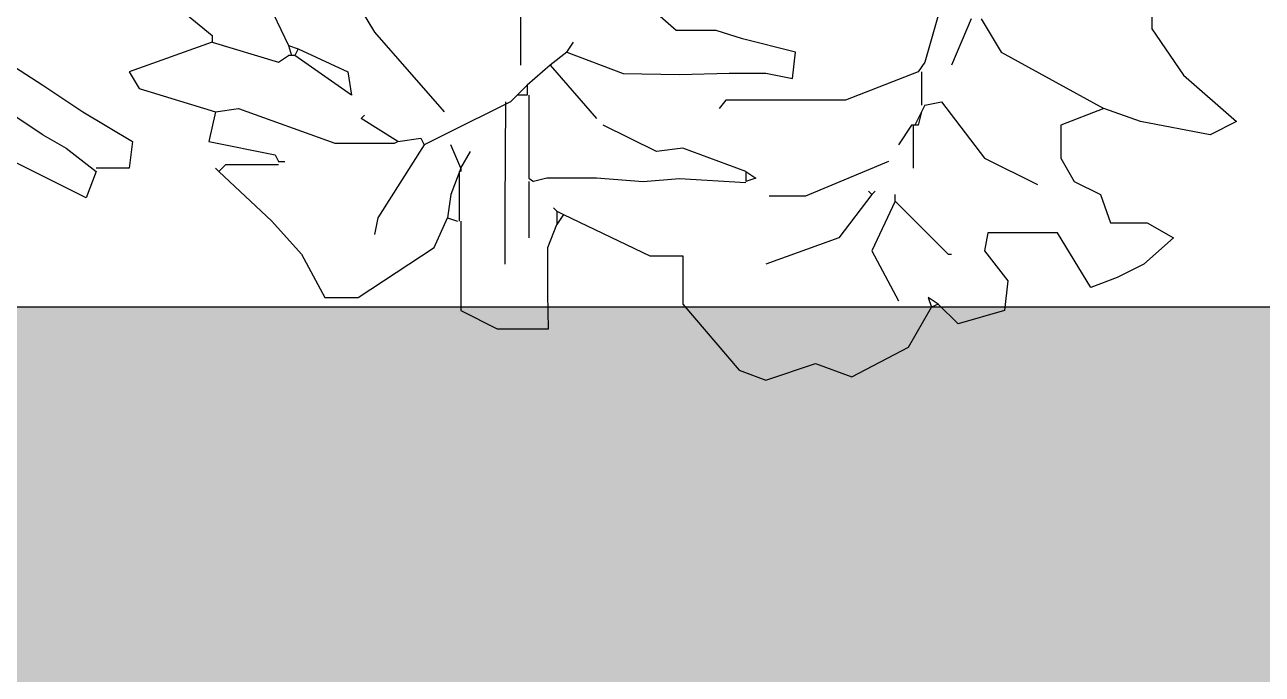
# Model space of a CAD drawing. Header units: metres. Extents: x 1769 to 3632, y 809 to 2652.
# Drawn here: x 2677.8274 to 2678.1316, y 1870.9007 to 1871.0603 of the extents above; entities that cross this region are included whole.
import ezdxf

# ---------------------------------------------------------------- set-up
doc = ezdxf.new("R2010")
doc.units = ezdxf.units.M
doc.header["$LTSCALE"] = 10
for name, color, linetype in [('A-WALL', 6, 'Continuous'), ('A-WALL-PATT', 8, 'Continuous'), ('L-PLNT', 66, 'Continuous')]:
    doc.layers.add(name, color=color, linetype=linetype)

# ---------------------------------------------------------------- blocks, each defined once
blk = doc.blocks.new('GARRA DE LEON')
at = {"layer": 'L-PLNT', "color": 65, "linetype": 'Continuous'}
for p, q in [((1271.7821, 335.3903), (1271.8152, 335.4027)), ((1271.8152, 335.4027), (1271.8773, 335.382)), ((1271.7117, 335.3075), (1271.7821, 335.3903)), ((1271.8773, 335.382), (1271.9229, 335.3986)), ((1271.9229, 335.3986), (1271.9933, 335.3613)), ((1271.9933, 335.3613), (1272.0223, 335.3116)), ((1271.4342, 335.3158), (1271.4798, 335.3386)), ((1271.4798, 335.3386), (1271.5439, 335.3386)), ((1271.5439, 335.3386), (1271.5429, 335.2951)), ((1272.0554, 335.3323), (1272.0305, 335.3075)), ((1272.1134, 335.3158), (1272.0554, 335.3323)), ((1271.4342, 335.204), (1271.4342, 335.3158)), ((1272.0181, 335.2992), (1272.0223, 335.3116)), ((1272.0305, 335.3075), (1272.0223, 335.3116)), ((1272.1175, 335.2785), (1272.1134, 335.3158)), ((1271.2354, 335.2454), (1271.2644, 335.2992)), ((1271.2644, 335.2992), (1271.3059, 335.2992)), ((1271.3059, 335.2992), (1271.4011, 335.2371)), ((1271.5429, 335.2951), (1271.5429, 335.2371)), ((1271.7117, 335.2474), (1271.7117, 335.3075)), ((1271.9477, 335.2412), (1271.9809, 335.3034)), ((1272.0305, 335.3075), (1272.0181, 335.2992)), ((1272.0885, 335.2412), (1272.1175, 335.2785)), ((1272.2211, 335.2868), (1272.1796, 335.2185)), ((1272.2542, 335.2744), (1272.2211, 335.2868)), ((1272.2873, 335.2578), (1272.2542, 335.2744)), ((1271.4891, 335.1874), (1271.4891, 335.2578)), ((1271.5626, 335.1957), (1271.6703, 335.2474)), ((1271.6703, 335.2474), (1271.7117, 335.2474)), ((1271.9063, 335.2247), (1271.8152, 335.2578)), ((1272.3246, 335.2247), (1272.2873, 335.2578)), ((1271.1982, 335.204), (1271.2354, 335.2454)), ((1271.4011, 335.2371), (1271.4177, 335.1998)), ((1271.5429, 335.2371), (1271.5543, 335.2081)), ((1271.9767, 335.1791), (1271.9477, 335.2412)), ((1271.9767, 335.1791), (1272.043, 335.2454)), ((1272.043, 335.2454), (1272.0471, 335.2454)), ((1272.0927, 335.2185), (1272.0885, 335.2412)), ((1271.3307, 335.1998), (1271.3265, 335.2205)), ((1271.5191, 335.1543), (1271.5191, 335.2247)), ((1271.9477, 335.1708), (1271.9063, 335.2247)), ((1272.1796, 335.2185), (1272.0927, 335.2185)), ((1272.2915, 335.206), (1272.3246, 335.2247)), ((1271.1319, 335.1418), (1271.1982, 335.204)), ((1271.3887, 335.1087), (1271.3307, 335.1998)), ((1271.4177, 335.1998), (1271.4301, 335.204)), ((1271.4218, 335.1708), (1271.4177, 335.1998)), ((1271.4321, 335.1418), (1271.4321, 335.204)), ((1271.5543, 335.1915), (1271.5543, 335.2081)), ((1271.5626, 335.1957), (1271.5543, 335.2081)), ((1272.2335, 335.1708), (1272.2459, 335.206)), ((1272.2459, 335.206), (1272.2915, 335.206)), ((1271.4901, 335.0549), (1271.4891, 335.1874)), ((1271.5543, 335.1915), (1271.5502, 335.1874)), ((1271.5543, 335.1915), (1271.5626, 335.1957)), ((1270.9663, 335.175), (1270.8337, 335.1087)), ((1270.9787, 335.1418), (1270.9663, 335.175)), ((1271.4342, 335.1377), (1271.4218, 335.1708)), ((1271.8649, 335.1729), (1271.8194, 335.1729)), ((1271.9684, 335.1294), (1271.8649, 335.1729)), ((1271.9477, 335.1708), (1271.9436, 335.1667)), ((1271.9477, 335.1708), (1271.9519, 335.1667)), ((1271.9767, 335.1791), (1271.9767, 335.1708)), ((1272.2003, 335.1543), (1272.2335, 335.1708)), ((1271.5191, 335.1501), (1271.5253, 335.1543)), ((1271.5419, 335.1504), (1271.5253, 335.1543)), ((1271.662, 335.1548), (1271.604, 335.1504)), ((1271.7076, 335.1512), (1271.662, 335.1548)), ((1271.7904, 335.1563), (1271.7076, 335.1512)), ((1271.8028, 335.1501), (1271.7904, 335.1543)), ((1271.7904, 335.1418), (1271.7904, 335.1543)), ((1272.0885, 335.1253), (1272.1548, 335.1584)), ((1272.1838, 335.1253), (1272.2003, 335.1543)), ((1270.9414, 335.1129), (1270.9787, 335.1418)), ((1271.0201, 335.1377), (1270.9787, 335.1377)), ((1271.0242, 335.1046), (1271.0201, 335.1377)), ((1271.1319, 335.1418), (1271.1278, 335.1377)), ((1271.1402, 335.1336), (1271.1319, 335.1418)), ((1271.4342, 335.1377), (1271.4218, 335.1087)), ((1271.4342, 335.1377), (1271.4342, 335.1418)), ((1271.4342, 335.1377), (1271.4466, 335.117)), ((1271.5191, 335.0466), (1271.5191, 335.1501)), ((1271.604, 335.1504), (1271.5419, 335.1504)), ((1271.7904, 335.1418), (1271.7117, 335.1129)), ((1271.7904, 335.1418), (1271.8028, 335.1501)), ((1271.9995, 335.0839), (1271.9995, 335.1377)), ((1271.2064, 335.1336), (1271.1402, 335.1336)), ((1271.2023, 335.1211), (1271.2064, 335.1294)), ((1271.2064, 335.1294), (1271.2147, 335.1294)), ((1272.0347, 335.0549), (1272.0885, 335.1253)), ((1272.1838, 335.0839), (1272.1838, 335.1253)), ((1270.9124, 335.0963), (1270.9414, 335.1129)), ((1270.9124, 335.0963), (1270.9414, 335.1129)), ((1271.1195, 335.1046), (1271.2023, 335.1211)), ((1271.1568, 335.0632), (1271.2769, 335.1067)), ((1271.2769, 335.1067), (1271.3514, 335.1067)), ((1271.3514, 335.1067), (1271.3555, 335.1046)), ((1271.3845, 335.1004), (1271.3887, 335.1087)), ((1271.4135, 335.0963), (1271.3887, 335.1087)), ((1271.6786, 335.117), (1271.6123, 335.0839)), ((1271.7117, 335.1129), (1271.6786, 335.117)), ((1271.9974, 335.0839), (1271.9809, 335.1087)), ((1270.9124, 335.0963), (1270.8752, 335.0714)), ((1270.9621, 335.0673), (1271.0242, 335.1046)), ((1271.1278, 335.0673), (1271.1195, 335.1046)), ((1271.3555, 335.1046), (1271.31, 335.0756)), ((1271.3555, 335.1046), (1271.3845, 335.1004)), ((1271.4963, 335.0549), (1271.4135, 335.0963)), ((1272.3701, 335.0963), (1272.2832, 335.0797)), ((1272.4033, 335.0797), (1272.3701, 335.0963)), ((1272.0015, 335.0839), (1271.9974, 335.0839)), ((1272.0098, 335.0673), (1272.0015, 335.0839)), ((1272.0057, 335.0839), (1272.0015, 335.0839)), ((1272.0098, 335.0673), (1272.0057, 335.0839)), ((1272.2376, 335.0632), (1272.1838, 335.0839)), ((1272.2832, 335.0797), (1272.2376, 335.0632)), ((1272.337, 335.0218), (1272.4033, 335.0797)), ((1270.9124, 335.0342), (1270.9621, 335.0673)), ((1271.0325, 335.0383), (1271.1278, 335.0673)), ((1271.1278, 335.0673), (1271.1568, 335.0632)), ((1271.31, 335.0756), (1271.3141, 335.0714)), ((1271.3265, 334.9679), (1271.4135, 335.0673)), ((1271.546, 335.0093), (1271.604, 335.0756)), ((1271.7655, 335.0528), (1271.7572, 335.0632)), ((1272.014, 335.059), (1272.0098, 335.0673)), ((1272.1092, 334.9928), (1272.2376, 335.0632)), ((1271.2976, 335.0466), (1271.2272, 334.9969)), ((1271.2934, 335.0176), (1271.2976, 335.0466)), ((1271.5046, 335.0466), (1271.4963, 335.0549)), ((1271.517, 335.0342), (1271.5046, 335.0466)), ((1271.517, 335.0466), (1271.5046, 335.0466)), ((1271.517, 335.0342), (1271.517, 335.0466)), ((1271.9146, 335.0528), (1271.7655, 335.0528)), ((1272.0057, 335.0176), (1271.9146, 335.0528)), ((1272.0098, 335.0176), (1272.0098, 335.059)), ((1272.014, 335.059), (1272.0347, 335.0549)), ((1270.842, 334.9886), (1270.9124, 335.0342)), ((1271.0201, 335.0176), (1271.0325, 335.0383)), ((1271.546, 335.0093), (1271.517, 335.0342)), ((1271.1236, 334.9803), (1271.0201, 335.0176)), ((1271.2313, 334.9886), (1271.2934, 335.0176)), ((1271.5667, 334.9928), (1271.6371, 335.0197)), ((1271.6371, 335.0197), (1271.7076, 335.0207)), ((1271.7076, 335.0207), (1271.7696, 335.0192)), ((1271.7696, 335.0192), (1271.8152, 335.0192)), ((1271.8152, 335.0192), (1271.8484, 335.0259)), ((1271.8484, 335.0259), (1271.8525, 334.9928)), ((1272.014, 335.0052), (1272.0057, 335.0176)), ((1272.2976, 334.9638), (1272.337, 335.0218)), ((1271.1236, 334.9803), (1271.2064, 335.0052)), ((1271.2064, 335.0052), (1271.2189, 334.9969)), ((1271.5088, 334.9306), (1271.5088, 335.0093)), ((1271.5667, 334.9928), (1271.546, 335.0093)), ((1272.0305, 334.9472), (1272.014, 335.0052)), ((1272.0719, 334.9514), (1272.0471, 335.0093)), ((1271.1857, 334.9141), (1271.2189, 334.9845)), ((1271.2189, 334.9845), (1271.223, 334.9969)), ((1271.223, 334.9969), (1271.2189, 334.9969)), ((1271.2189, 334.9845), (1271.2313, 334.9886)), ((1271.2272, 334.9969), (1271.223, 334.9969)), ((1271.2313, 334.9886), (1271.2272, 334.9969)), ((1271.5667, 334.9928), (1271.575, 334.9803)), ((1271.8525, 334.9928), (1271.7862, 334.9762)), ((1272.0844, 334.9514), (1272.1092, 334.9928)), ((1271.0284, 334.8934), (1271.1236, 334.9721)), ((1271.1236, 334.9721), (1271.1236, 334.9803)), ((1271.2893, 334.9058), (1271.3265, 334.9679)), ((1271.7862, 334.9762), (1271.7531, 334.9658)), ((1271.7034, 334.9658), (1271.6164, 334.8892)), ((1271.7531, 334.9658), (1271.7034, 334.9658)), ((1272.2976, 334.9224), (1272.2976, 334.9638))]:
    blk.add_line(p, q, dxfattribs=at)

msp = doc.modelspace()

# ---------------------------------------------------------------- hatches: boundary and pattern name
at = {"layer": 'A-WALL-PATT', "ltscale": 0.01}
h = msp.add_hatch(color=256, dxfattribs=at)
h.dxf.hatch_style = 1
h.paths.add_polyline_path([(2687.7034, 1874.19114), (2687.8534, 1874.19114), (2687.8534, 1871.79083), (2687.7034, 1871.79083), (2687.70344, 1873.54084), (2685.8034, 1873.54084), (2685.8034, 1872.15374), (2685.8034, 1870.99083), (2687.8534, 1870.99083), (2687.8534, 1867.74082), (2688.21664, 1867.74082), (2688.21664, 1867.59082), (2687.8534, 1867.59053), (2687.8534, 1867.09053), (2687.7034, 1867.09053), (2687.7034, 1867.59053), (2683.78783, 1867.59082), (2683.78783, 1867.09082), (2683.63783, 1867.09082), (2683.63783, 1867.74082), (2685.6534, 1867.74082), (2685.6534, 1868.69083), (2685.8034, 1868.69083), (2685.8034, 1867.74082), (2687.7034, 1867.74082), (2687.7034, 1870.84083), (2685.8034, 1870.84083), (2685.8034, 1869.49083), (2685.6534, 1869.49083), (2685.6534, 1870.84083), (2675.84442, 1870.84101), (2675.84442, 1870.99101), (2685.6534, 1870.99083), (2685.6534, 1872.15374), (2685.6534, 1874.04084), (2683.63783, 1874.04084), (2683.63783, 1874.19084), (2685.8034, 1874.19084), (2685.8034, 1873.691), (2687.70344, 1873.691)])

# ---------------------------------------------------------------- linework, layer by layer
at = {"layer": 'A-WALL', "ltscale": 0.01}
msp.add_lwpolyline([(2685.6534, 1870.84083), (2675.84442, 1870.84101), (2675.84442, 1870.99101), (2685.6534, 1870.99083)], dxfattribs=at)

# ---------------------------------------------------------------- block references
at = {"layer": 'L-PLNT', "color": 173, "xscale": -0.1967723582811821, "yscale": 0.1967723582811821, "zscale": 0.1967723582811821, "rotation": 180}
msp.add_blockref('GARRA DE LEON', (2427.75148, 1936.97092), dxfattribs=at)

doc.saveas('drawing.dxf')
